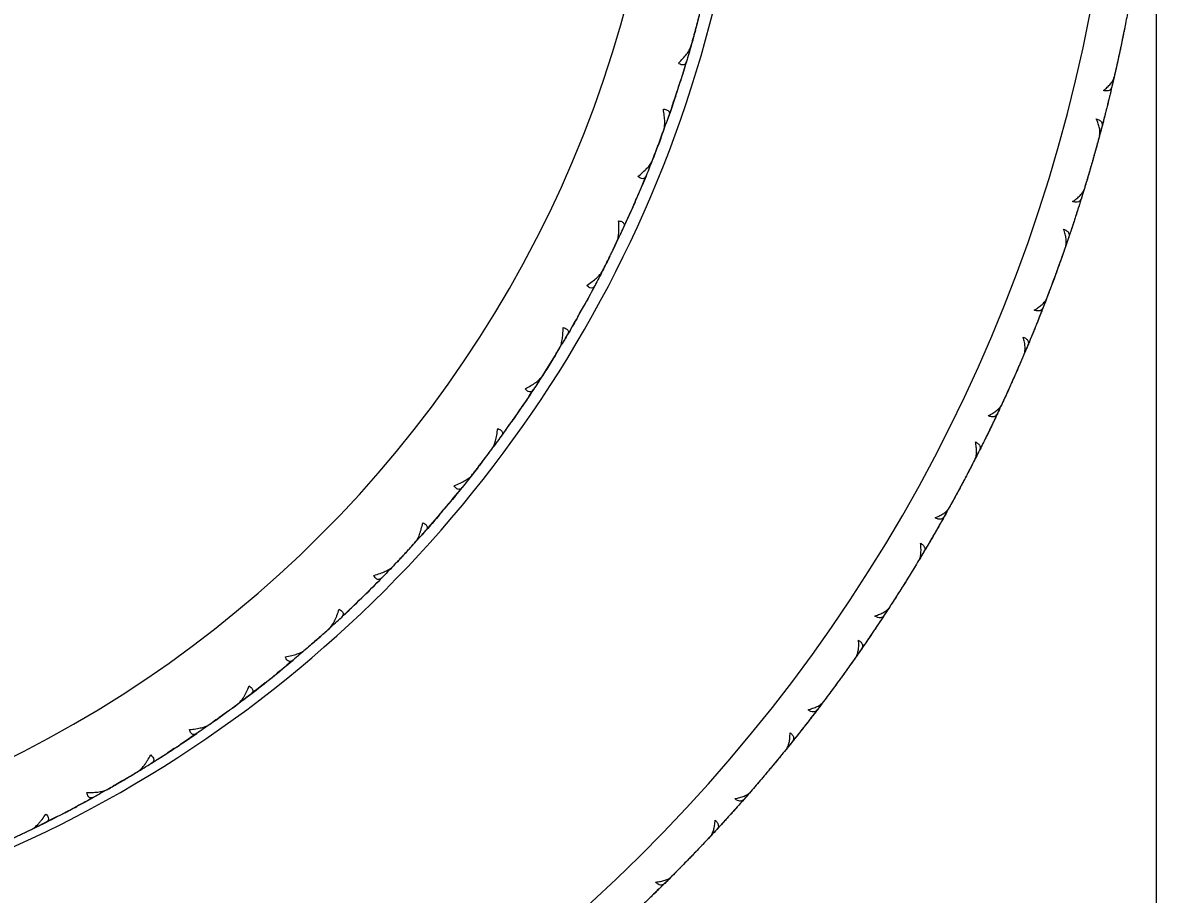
# Model space of a CAD drawing. Extents: x 1661 to 2451, y 0 to 579.
# Drawn here: x 2174.26 to 2189.65, y 508.53 to 520.37 of the extents above; entities that cross this region are included whole.
import ezdxf

# ---------------------------------------------------------------- set-up
doc = ezdxf.new("R2010")
doc.units = 0
doc.header["$LTSCALE"] = 10
doc.header["$MEASUREMENT"] = 0
doc.header["$PDMODE"] = 3
doc.header["$PDSIZE"] = -10
doc.layers.get('0').update_dxf_attribs({"linetype": 'CONTINUOUS'})
doc.layers.get('DEFPOINTS').update_dxf_attribs({"linetype": 'CONTINUOUS'})
doc.layers.add('1', color=7, linetype='CONTINUOUS')
doc.layers.add('2', color=7, linetype='CONTINUOUS', true_color=0xffffff)
doc.styles.add('Daelim Dimension', font='NanumGothic.ttf')
doc.dimstyles.new('DEFAULT', dxfattribs={"dimscale": 2, "dimtxt": 2, "dimasz": 2, "dimexe": 0, "dimexo": 2, "dimgap": 1, "dimtad": 1, "dimdec": 0, "dimzin": 9, "dimdsep": 46, "dimtxsty": 'Daelim Dimension', "dimcen": 0.5, "dimclrd": 5, "dimclre": 5, "dimclrt": 256, "dimadec": 1, "dimazin": 0, "dimtfac": 1, "dimtdec": 0, "dimtix": 1, "dimtmove": 0, "dimatfit": 3, "dimfxl": 1, "dimtolj": 1, "dimtzin": 1, "dimlwd": 9, "dimlwe": 9, "dimarcsym": 0})

# ---------------------------------------------------------------- blocks, each defined once
blk = doc.blocks.new('*D4')
at = {"color": 5, "lineweight": 9, "ltscale": 0.5, "transparency": 16777216}
for p, q in [((2017.276, 520.671), (2017.276, 490.276)), ((2189.649, 520.674), (2189.649, 490.276)), ((2021.276, 492.276), (2185.649, 492.276))]:
    blk.add_line(p, q, dxfattribs=at)
at = {"color": 5, "ltscale": 0.5, "transparency": 16777216}
for points in [[(2021.276, 492.943), (2021.276, 491.609), (2017.276, 492.276)], [(2185.649, 492.943), (2185.649, 491.609), (2189.649, 492.276)]]:
    blk.add_solid(points, dxfattribs=at)
at = {"layer": 'DEFPOINTS', "color": 0, "ltscale": 0.5, "transparency": 16777216}
for p in [(2017.276, 524.671), (2189.649, 524.674), (2189.649, 492.276)]:
    blk.add_point(p, dxfattribs=at)
at = {"color": 7, "ltscale": 0.5, "transparency": 16777216, "insert": (2103.463, 499.67), "char_height": 10, "attachment_point": 5, "style": 'Daelim Dimension'}
blk.add_mtext('\\A1;172', dxfattribs=at)

msp = doc.modelspace()

# ---------------------------------------------------------------- linework, layer by layer
at = {"layer": '1', "color": 7, "linetype": 'Continuous', "lineweight": 13}
msp.add_arc((2167.149, 524.674), 22, 207.2194, 0, dxfattribs=at)
at = {"layer": '1', "color": 7, "linetype": 'Continuous', "lineweight": 18}
msp.add_arc((2167.149, 524.674), 17, 252.7341, 349.8834, dxfattribs=at)
for points in [[(2189.258, 520.495), (2189.244, 520.422), (2189.216, 520.276), (2189.186, 520.131), (2189.171, 520.058)], [(2189.204, 520.22), (2189.203, 520.213), (2189.201, 520.206), (2189.2, 520.199)], [(2189.144, 519.933), (2189.129, 519.861), (2189.097, 519.716), (2189.063, 519.571), (2189.046, 519.499)], [(2189.158, 519.996), (2189.153, 519.975), (2189.149, 519.954), (2189.145, 519.933)], [(2189.171, 520.058), (2189.167, 520.037), (2189.162, 520.016), (2189.158, 519.996)], [(2189.114, 519.793), (2189.111, 519.779), (2189.108, 519.766), (2189.105, 519.752)], [(2189.063, 519.57), (2189.042, 519.478), (2189.019, 519.385), (2188.996, 519.292)], [(2188.966, 519.169), (2188.938, 519.059), (2188.91, 518.95), (2188.88, 518.841)], [(2188.981, 519.23), (2188.976, 519.21), (2188.971, 519.189), (2188.966, 519.169)], [(2188.996, 519.292), (2188.991, 519.271), (2188.986, 519.251), (2188.981, 519.23)], [(2188.913, 518.962), (2188.894, 518.891), (2188.855, 518.747), (2188.816, 518.604), (2188.795, 518.533)], [(2188.84, 518.692), (2188.838, 518.685), (2188.836, 518.678), (2188.834, 518.671)], [(2188.795, 518.533), (2188.79, 518.512), (2188.784, 518.492), (2188.778, 518.472)], [(2188.76, 518.41), (2188.74, 518.339), (2188.698, 518.197), (2188.654, 518.055), (2188.632, 517.984)], [(2188.778, 518.472), (2188.772, 518.451), (2188.766, 518.431), (2188.76, 518.411)], [(2188.72, 518.273), (2188.716, 518.259), (2188.712, 518.246), (2188.708, 518.232)], [(2188.654, 518.054), (2188.626, 517.963), (2188.597, 517.872), (2188.568, 517.781)], [(2188.568, 517.781), (2188.561, 517.761), (2188.555, 517.741), (2188.548, 517.721)], [(2188.528, 517.66), (2188.493, 517.553), (2188.457, 517.446), (2188.421, 517.339)], [(2188.548, 517.721), (2188.542, 517.701), (2188.535, 517.68), (2188.529, 517.66)], [(2188.461, 517.458), (2188.437, 517.388), (2188.389, 517.248), (2188.339, 517.108), (2188.314, 517.038)], [(2188.37, 517.194), (2188.367, 517.187), (2188.365, 517.18), (2188.363, 517.173)], [(2188.314, 517.038), (2188.307, 517.018), (2188.3, 516.998), (2188.293, 516.978)], [(2188.271, 516.918), (2188.245, 516.849), (2188.193, 516.71), (2188.14, 516.571), (2188.113, 516.502)], [(2188.293, 516.978), (2188.285, 516.958), (2188.278, 516.938), (2188.271, 516.918)], [(2188.221, 516.783), (2188.216, 516.77), (2188.211, 516.757), (2188.206, 516.744)], [(2188.14, 516.57), (2188.105, 516.481), (2188.07, 516.393), (2188.035, 516.304)], [(2188.011, 516.245), (2188.003, 516.225), (2187.995, 516.206), (2187.987, 516.186)], [(2188.035, 516.304), (2188.027, 516.284), (2188.019, 516.265), (2188.011, 516.245)], [(2187.987, 516.186), (2187.945, 516.081), (2187.901, 515.977), (2187.857, 515.873)], [(2187.906, 515.989), (2187.877, 515.921), (2187.819, 515.784), (2187.76, 515.648), (2187.73, 515.58)], [(2187.796, 515.732), (2187.794, 515.725), (2187.791, 515.719), (2187.788, 515.712)], [(2187.678, 515.464), (2187.648, 515.396), (2187.586, 515.261), (2187.524, 515.126), (2187.492, 515.059)], [(2187.704, 515.522), (2187.696, 515.503), (2187.687, 515.483), (2187.678, 515.464)], [(2187.73, 515.58), (2187.721, 515.561), (2187.713, 515.541), (2187.704, 515.522)], [(2187.619, 515.333), (2187.613, 515.32), (2187.607, 515.307), (2187.602, 515.295)], [(2187.523, 515.126), (2187.483, 515.039), (2187.442, 514.953), (2187.4, 514.867)], [(2187.4, 514.867), (2187.391, 514.848), (2187.382, 514.829), (2187.372, 514.81)], [(2187.344, 514.753), (2187.295, 514.652), (2187.244, 514.551), (2187.193, 514.45)], [(2187.372, 514.81), (2187.363, 514.791), (2187.354, 514.772), (2187.344, 514.753)], [(2187.25, 514.562), (2187.216, 514.496), (2187.149, 514.364), (2187.08, 514.232), (2187.046, 514.167)], [(2187.122, 514.313), (2187.119, 514.307), (2187.116, 514.3), (2187.112, 514.294)], [(2187.016, 514.11), (2187.006, 514.092), (2186.996, 514.073), (2186.986, 514.054)], [(2187.046, 514.167), (2187.036, 514.148), (2187.026, 514.129), (2187.016, 514.11)], [(2186.986, 514.054), (2186.951, 513.989), (2186.88, 513.858), (2186.808, 513.729), (2186.772, 513.664)], [(2186.918, 513.928), (2186.911, 513.915), (2186.904, 513.903), (2186.898, 513.891)], [(2186.808, 513.728), (2186.761, 513.645), (2186.714, 513.562), (2186.667, 513.479)], [(2186.667, 513.479), (2186.656, 513.46), (2186.646, 513.442), (2186.635, 513.424)], [(2186.603, 513.368), (2186.546, 513.271), (2186.489, 513.174), (2186.431, 513.077)], [(2186.635, 513.424), (2186.624, 513.405), (2186.614, 513.387), (2186.603, 513.369)], [(2186.495, 513.185), (2186.457, 513.121), (2186.381, 512.994), (2186.303, 512.867), (2186.264, 512.804)], [(2186.351, 512.945), (2186.347, 512.939), (2186.343, 512.933), (2186.34, 512.927)], [(2186.197, 512.696), (2186.157, 512.634), (2186.078, 512.508), (2185.997, 512.384), (2185.956, 512.322)], [(2186.231, 512.75), (2186.219, 512.732), (2186.208, 512.714), (2186.197, 512.697)], [(2186.264, 512.804), (2186.253, 512.786), (2186.242, 512.768), (2186.231, 512.75)], [(2186.12, 512.575), (2186.112, 512.563), (2186.105, 512.551), (2186.097, 512.54)], [(2185.996, 512.383), (2185.944, 512.303), (2185.892, 512.224), (2185.838, 512.145)], [(2185.803, 512.092), (2185.791, 512.074), (2185.779, 512.057), (2185.767, 512.039)], [(2185.838, 512.144), (2185.826, 512.127), (2185.815, 512.109), (2185.803, 512.092)], [(2185.767, 512.039), (2185.704, 511.946), (2185.64, 511.853), (2185.575, 511.76)], [(2185.647, 511.863), (2185.605, 511.802), (2185.52, 511.681), (2185.433, 511.56), (2185.39, 511.5)], [(2185.486, 511.634), (2185.482, 511.629), (2185.478, 511.623), (2185.474, 511.617)], [(2185.39, 511.5), (2185.377, 511.483), (2185.365, 511.466), (2185.352, 511.448)], [(2185.315, 511.397), (2185.271, 511.337), (2185.183, 511.218), (2185.094, 511.099), (2185.049, 511.04)], [(2185.352, 511.448), (2185.34, 511.431), (2185.327, 511.414), (2185.315, 511.397)], [(2185.23, 511.281), (2185.221, 511.27), (2185.213, 511.259), (2185.205, 511.247)], [(2185.093, 511.099), (2185.035, 511.022), (2184.977, 510.947), (2184.919, 510.871)], [(2184.919, 510.871), (2184.906, 510.855), (2184.893, 510.838), (2184.88, 510.821)], [(2184.84, 510.771), (2184.771, 510.682), (2184.7, 510.594), (2184.629, 510.506)], [(2184.88, 510.821), (2184.867, 510.804), (2184.854, 510.788), (2184.841, 510.771)], [(2184.708, 510.604), (2184.662, 510.546), (2184.568, 510.431), (2184.474, 510.317), (2184.426, 510.26)], [(2184.532, 510.387), (2184.527, 510.382), (2184.523, 510.376), (2184.518, 510.37)], [(2184.426, 510.26), (2184.413, 510.243), (2184.399, 510.227), (2184.385, 510.211)], [(2184.344, 510.162), (2184.297, 510.105), (2184.2, 509.992), (2184.103, 509.88), (2184.054, 509.825)], [(2184.385, 510.211), (2184.372, 510.195), (2184.358, 510.178), (2184.345, 510.162)], [(2184.251, 510.053), (2184.242, 510.042), (2184.233, 510.031), (2184.224, 510.021)], [(2184.102, 509.88), (2184.04, 509.808), (2183.976, 509.737), (2183.913, 509.665)], [(2183.87, 509.618), (2183.856, 509.602), (2183.842, 509.587), (2183.828, 509.571)], [(2183.913, 509.665), (2183.899, 509.65), (2183.884, 509.634), (2183.87, 509.618)], [(2183.828, 509.571), (2183.752, 509.487), (2183.675, 509.404), (2183.598, 509.322)], [(2183.684, 509.414), (2183.634, 509.359), (2183.533, 509.251), (2183.43, 509.143), (2183.379, 509.09)], [(2183.493, 509.209), (2183.488, 509.204), (2183.483, 509.199), (2183.478, 509.194)], [(2183.29, 508.998), (2183.239, 508.945), (2183.135, 508.839), (2183.03, 508.734), (2182.977, 508.682)], [(2183.335, 509.044), (2183.32, 509.029), (2183.305, 509.013), (2183.29, 508.998)], [(2183.379, 509.089), (2183.364, 509.074), (2183.349, 509.059), (2183.335, 509.044)], [(2183.19, 508.895), (2183.18, 508.885), (2183.17, 508.875), (2183.16, 508.865)], [(2183.029, 508.733), (2182.962, 508.666), (2182.894, 508.599), (2182.825, 508.533)]]:
    msp.add_open_spline(points, degree=3, dxfattribs=at)
for points, weights in [([(2189.234, 520.369), (2189.161, 519.995), (2189.075, 519.623)], [1, 0.999856305361, 1]), ([(2189.046, 519.499), (2188.983, 519.23), (2188.913, 518.962)], [1, 0.9999245188, 1]), ([(2188.88, 518.839), (2188.781, 518.471), (2188.67, 518.106)], [1, 0.999856305361, 1]), ([(2188.632, 517.984), (2188.55, 517.72), (2188.461, 517.458)], [1, 0.9999245188, 1]), ([(2188.42, 517.338), (2188.296, 516.977), (2188.159, 516.621)], [1, 0.999856305361, 1]), ([(2188.113, 516.502), (2188.013, 516.244), (2187.906, 515.989)], [1, 0.9999245188, 1]), ([(2187.856, 515.872), (2187.707, 515.521), (2187.546, 515.175)], [1, 0.999856305361, 1]), ([(2187.492, 515.059), (2187.374, 514.809), (2187.25, 514.562)], [1, 0.999924518799, 1]), ([(2187.192, 514.449), (2187.019, 514.109), (2186.834, 513.775)], [1, 0.999856305361, 1]), ([(2186.772, 513.664), (2186.637, 513.423), (2186.495, 513.185)], [1, 0.9999245188, 1]), ([(2186.43, 513.076), (2186.233, 512.749), (2186.026, 512.429)], [1, 0.999856305361, 1]), ([(2185.956, 512.322), (2185.804, 512.091), (2185.647, 511.863)], [1, 0.9999245188, 1]), ([(2185.574, 511.759), (2185.355, 511.446), (2185.126, 511.142)], [1, 0.999856305361, 1]), ([(2185.049, 511.04), (2184.881, 510.82), (2184.708, 510.604)], [1, 0.9999245188, 1]), ([(2184.628, 510.505), (2184.388, 510.209), (2184.138, 509.921)], [1, 0.999856305361, 1]), ([(2184.054, 509.825), (2183.872, 509.617), (2183.684, 509.414)], [1, 0.999924518799, 1]), ([(2183.597, 509.32), (2183.337, 509.041), (2183.067, 508.772)], [1, 0.999856305361, 1]), ([(2182.977, 508.682), (2182.78, 508.487), (2182.579, 508.298)], [1, 0.9999245188, 1])]:
    msp.add_rational_spline(points, weights, degree=2, dxfattribs=at)
for points, knots in [([(2188.931, 519.447), (2188.951, 519.462), (2188.968, 519.477), (2189, 519.508), (2189.015, 519.523), (2189.033, 519.545), (2189.039, 519.552), (2189.05, 519.567), (2189.054, 519.574), (2189.066, 519.596), (2189.072, 519.61), (2189.075, 519.623)], [0, 0, 0, 0, 0.25, 0.25, 0.5, 0.5, 0.625, 0.625, 0.75, 0.75, 1, 1, 1, 1]), ([(2189.046, 519.499), (2189.044, 519.487), (2189.039, 519.477), (2189.03, 519.465), (2189.027, 519.461), (2189.019, 519.454), (2189.014, 519.451), (2189, 519.445), (2188.989, 519.442), (2188.969, 519.441), (2188.962, 519.442), (2188.947, 519.444), (2188.939, 519.445), (2188.931, 519.447)], [0, 0, 0, 0, 0.25, 0.25, 0.375, 0.375, 0.5, 0.5, 0.75, 0.75, 0.875, 0.875, 1, 1, 1, 1]), ([(2188.88, 518.839), (2188.883, 518.852), (2188.885, 518.867), (2188.884, 518.9), (2188.882, 518.918), (2188.874, 518.956), (2188.868, 518.976), (2188.854, 519.018), (2188.845, 519.04), (2188.835, 519.062)], [0, 0, 0, 0, 0.25, 0.25, 0.5, 0.5, 0.75, 0.75, 1, 1, 1, 1]), ([(2188.835, 519.062), (2188.852, 519.058), (2188.865, 519.053), (2188.882, 519.043), (2188.887, 519.04), (2188.896, 519.032), (2188.9, 519.028), (2188.91, 519.015), (2188.914, 519.006), (2188.916, 518.99), (2188.916, 518.985), (2188.915, 518.974), (2188.914, 518.968), (2188.913, 518.962)], [0, 0, 0, 0, 0.25, 0.25, 0.375, 0.375, 0.5, 0.5, 0.75, 0.75, 0.875, 0.875, 1, 1, 1, 1]), ([(2188.514, 517.94), (2188.534, 517.954), (2188.553, 517.968), (2188.587, 517.996), (2188.602, 518.01), (2188.622, 518.031), (2188.629, 518.038), (2188.64, 518.052), (2188.645, 518.059), (2188.659, 518.079), (2188.666, 518.093), (2188.67, 518.106)], [0, 0, 0, 0, 0.25, 0.25, 0.5, 0.5, 0.625, 0.625, 0.75, 0.75, 1, 1, 1, 1]), ([(2188.632, 517.984), (2188.629, 517.973), (2188.623, 517.963), (2188.613, 517.951), (2188.61, 517.948), (2188.601, 517.941), (2188.597, 517.939), (2188.582, 517.933), (2188.57, 517.931), (2188.551, 517.932), (2188.544, 517.933), (2188.529, 517.936), (2188.522, 517.938), (2188.514, 517.94)], [0, 0, 0, 0, 0.25, 0.25, 0.375, 0.375, 0.5, 0.5, 0.75, 0.75, 0.875, 0.875, 1, 1, 1, 1]), ([(2188.42, 517.338), (2188.424, 517.351), (2188.427, 517.365), (2188.428, 517.398), (2188.427, 517.416), (2188.422, 517.455), (2188.418, 517.475), (2188.406, 517.518), (2188.399, 517.54), (2188.391, 517.563)], [0, 0, 0, 0, 0.25, 0.25, 0.5, 0.5, 0.75, 0.75, 1, 1, 1, 1]), ([(2188.391, 517.563), (2188.407, 517.558), (2188.42, 517.552), (2188.437, 517.541), (2188.442, 517.537), (2188.45, 517.529), (2188.453, 517.525), (2188.462, 517.511), (2188.465, 517.501), (2188.466, 517.486), (2188.466, 517.48), (2188.464, 517.469), (2188.463, 517.464), (2188.461, 517.458)], [0, 0, 0, 0, 0.25, 0.25, 0.375, 0.375, 0.5, 0.5, 0.75, 0.75, 0.875, 0.875, 1, 1, 1, 1]), ([(2187.992, 516.467), (2188.013, 516.479), (2188.033, 516.491), (2188.069, 516.517), (2188.085, 516.53), (2188.107, 516.549), (2188.113, 516.556), (2188.126, 516.569), (2188.131, 516.575), (2188.147, 516.595), (2188.154, 516.608), (2188.159, 516.621)], [0, 0, 0, 0, 0.25, 0.25, 0.5, 0.5, 0.625, 0.625, 0.75, 0.75, 1, 1, 1, 1]), ([(2188.113, 516.502), (2188.109, 516.491), (2188.103, 516.481), (2188.092, 516.47), (2188.088, 516.467), (2188.079, 516.461), (2188.075, 516.459), (2188.059, 516.454), (2188.048, 516.453), (2188.028, 516.456), (2188.022, 516.457), (2188.007, 516.461), (2188, 516.463), (2187.992, 516.467)], [0, 0, 0, 0, 0.25, 0.25, 0.375, 0.375, 0.5, 0.5, 0.75, 0.75, 0.875, 0.875, 1, 1, 1, 1]), ([(2187.856, 515.872), (2187.862, 515.884), (2187.865, 515.899), (2187.869, 515.931), (2187.869, 515.949), (2187.867, 515.988), (2187.864, 516.009), (2187.856, 516.052), (2187.85, 516.075), (2187.843, 516.099)], [0, 0, 0, 0, 0.25, 0.25, 0.5, 0.5, 0.75, 0.75, 1, 1, 1, 1]), ([(2187.843, 516.099), (2187.859, 516.093), (2187.872, 516.085), (2187.887, 516.074), (2187.892, 516.069), (2187.9, 516.061), (2187.903, 516.056), (2187.911, 516.042), (2187.913, 516.032), (2187.913, 516.016), (2187.912, 516.011), (2187.91, 516), (2187.908, 515.995), (2187.906, 515.989)], [0, 0, 0, 0, 0.25, 0.25, 0.375, 0.375, 0.5, 0.5, 0.75, 0.75, 0.875, 0.875, 1, 1, 1, 1]), ([(2187.369, 515.033), (2187.391, 515.043), (2187.411, 515.055), (2187.449, 515.077), (2187.466, 515.089), (2187.489, 515.107), (2187.496, 515.113), (2187.509, 515.125), (2187.515, 515.132), (2187.532, 515.15), (2187.54, 515.162), (2187.546, 515.175)], [0, 0, 0, 0, 0.25, 0.25, 0.5, 0.5, 0.625, 0.625, 0.75, 0.75, 1, 1, 1, 1]), ([(2187.492, 515.059), (2187.487, 515.049), (2187.481, 515.04), (2187.469, 515.029), (2187.465, 515.026), (2187.456, 515.021), (2187.451, 515.02), (2187.435, 515.016), (2187.424, 515.016), (2187.404, 515.019), (2187.398, 515.021), (2187.384, 515.026), (2187.376, 515.029), (2187.369, 515.033)], [0, 0, 0, 0, 0.25, 0.25, 0.375, 0.375, 0.5, 0.5, 0.75, 0.75, 0.875, 0.875, 1, 1, 1, 1]), ([(2187.192, 514.449), (2187.198, 514.461), (2187.203, 514.475), (2187.209, 514.507), (2187.21, 514.525), (2187.21, 514.564), (2187.209, 514.585), (2187.204, 514.629), (2187.2, 514.652), (2187.195, 514.676)], [0, 0, 0, 0, 0.25, 0.25, 0.5, 0.5, 0.75, 0.75, 1, 1, 1, 1]), ([(2187.195, 514.676), (2187.21, 514.669), (2187.222, 514.661), (2187.237, 514.648), (2187.241, 514.643), (2187.248, 514.634), (2187.251, 514.629), (2187.258, 514.615), (2187.26, 514.604), (2187.259, 514.589), (2187.258, 514.584), (2187.254, 514.573), (2187.252, 514.568), (2187.25, 514.562)], [0, 0, 0, 0, 0.25, 0.25, 0.375, 0.375, 0.5, 0.5, 0.75, 0.75, 0.875, 0.875, 1, 1, 1, 1]), ([(2186.647, 513.646), (2186.67, 513.655), (2186.691, 513.665), (2186.73, 513.685), (2186.748, 513.695), (2186.772, 513.712), (2186.78, 513.717), (2186.794, 513.728), (2186.8, 513.734), (2186.818, 513.751), (2186.827, 513.763), (2186.834, 513.775)], [0, 0, 0, 0, 0.25, 0.25, 0.5, 0.5, 0.625, 0.625, 0.75, 0.75, 1, 1, 1, 1]), ([(2186.772, 513.664), (2186.766, 513.653), (2186.759, 513.645), (2186.747, 513.635), (2186.742, 513.633), (2186.733, 513.629), (2186.728, 513.627), (2186.712, 513.624), (2186.7, 513.625), (2186.682, 513.63), (2186.675, 513.632), (2186.661, 513.638), (2186.654, 513.641), (2186.647, 513.646)], [0, 0, 0, 0, 0.25, 0.25, 0.375, 0.375, 0.5, 0.5, 0.75, 0.75, 0.875, 0.875, 1, 1, 1, 1]), ([(2186.43, 513.076), (2186.437, 513.087), (2186.442, 513.101), (2186.451, 513.133), (2186.453, 513.151), (2186.456, 513.19), (2186.456, 513.21), (2186.454, 513.255), (2186.452, 513.278), (2186.449, 513.302)], [0, 0, 0, 0, 0.25, 0.25, 0.5, 0.5, 0.75, 0.75, 1, 1, 1, 1]), ([(2186.449, 513.302), (2186.463, 513.294), (2186.475, 513.285), (2186.489, 513.271), (2186.493, 513.266), (2186.499, 513.256), (2186.502, 513.251), (2186.507, 513.236), (2186.508, 513.226), (2186.506, 513.211), (2186.505, 513.206), (2186.501, 513.195), (2186.498, 513.19), (2186.495, 513.185)], [0, 0, 0, 0, 0.25, 0.25, 0.375, 0.375, 0.5, 0.5, 0.75, 0.75, 0.875, 0.875, 1, 1, 1, 1]), ([(2185.83, 512.312), (2185.854, 512.32), (2185.875, 512.328), (2185.916, 512.346), (2185.934, 512.355), (2185.959, 512.369), (2185.967, 512.374), (2185.982, 512.385), (2185.989, 512.39), (2186.008, 512.406), (2186.018, 512.417), (2186.026, 512.429)], [0, 0, 0, 0, 0.25, 0.25, 0.5, 0.5, 0.625, 0.625, 0.75, 0.75, 1, 1, 1, 1]), ([(2185.956, 512.322), (2185.949, 512.312), (2185.942, 512.304), (2185.929, 512.295), (2185.924, 512.293), (2185.915, 512.289), (2185.91, 512.288), (2185.894, 512.287), (2185.882, 512.288), (2185.864, 512.294), (2185.857, 512.297), (2185.844, 512.304), (2185.837, 512.308), (2185.83, 512.312)], [0, 0, 0, 0, 0.25, 0.25, 0.375, 0.375, 0.5, 0.5, 0.75, 0.75, 0.875, 0.875, 1, 1, 1, 1]), ([(2185.574, 511.759), (2185.582, 511.77), (2185.588, 511.784), (2185.599, 511.815), (2185.602, 511.832), (2185.608, 511.871), (2185.61, 511.892), (2185.611, 511.936), (2185.61, 511.959), (2185.608, 511.984)], [0, 0, 0, 0, 0.25, 0.25, 0.5, 0.5, 0.75, 0.75, 1, 1, 1, 1]), ([(2185.608, 511.984), (2185.622, 511.974), (2185.633, 511.965), (2185.646, 511.95), (2185.65, 511.945), (2185.655, 511.935), (2185.658, 511.929), (2185.662, 511.914), (2185.662, 511.904), (2185.659, 511.888), (2185.658, 511.883), (2185.653, 511.873), (2185.65, 511.868), (2185.647, 511.863)], [0, 0, 0, 0, 0.25, 0.25, 0.375, 0.375, 0.5, 0.5, 0.75, 0.75, 0.875, 0.875, 1, 1, 1, 1]), ([(2184.922, 511.04), (2184.946, 511.046), (2184.969, 511.052), (2185.01, 511.067), (2185.029, 511.075), (2185.055, 511.087), (2185.064, 511.092), (2185.079, 511.101), (2185.086, 511.106), (2185.106, 511.12), (2185.117, 511.131), (2185.126, 511.142)], [0, 0, 0, 0, 0.25, 0.25, 0.5, 0.5, 0.625, 0.625, 0.75, 0.75, 1, 1, 1, 1]), ([(2185.049, 511.04), (2185.041, 511.031), (2185.033, 511.023), (2185.02, 511.015), (2185.015, 511.013), (2185.005, 511.011), (2185, 511.01), (2184.984, 511.009), (2184.973, 511.011), (2184.954, 511.019), (2184.948, 511.022), (2184.935, 511.03), (2184.929, 511.034), (2184.922, 511.04)], [0, 0, 0, 0, 0.25, 0.25, 0.375, 0.375, 0.5, 0.5, 0.75, 0.75, 0.875, 0.875, 1, 1, 1, 1]), ([(2184.628, 510.505), (2184.637, 510.516), (2184.644, 510.529), (2184.657, 510.559), (2184.662, 510.576), (2184.67, 510.614), (2184.673, 510.635), (2184.677, 510.679), (2184.678, 510.702), (2184.678, 510.727)], [0, 0, 0, 0, 0.25, 0.25, 0.5, 0.5, 0.75, 0.75, 1, 1, 1, 1]), ([(2184.678, 510.727), (2184.691, 510.717), (2184.702, 510.706), (2184.714, 510.691), (2184.717, 510.685), (2184.722, 510.675), (2184.724, 510.669), (2184.727, 510.654), (2184.727, 510.643), (2184.722, 510.628), (2184.72, 510.623), (2184.715, 510.614), (2184.712, 510.609), (2184.708, 510.604)], [0, 0, 0, 0, 0.25, 0.25, 0.375, 0.375, 0.5, 0.5, 0.75, 0.75, 0.875, 0.875, 1, 1, 1, 1]), ([(2183.928, 509.833), (2183.952, 509.837), (2183.975, 509.842), (2184.017, 509.854), (2184.037, 509.86), (2184.064, 509.871), (2184.073, 509.875), (2184.089, 509.883), (2184.096, 509.888), (2184.117, 509.901), (2184.129, 509.91), (2184.138, 509.921)], [0, 0, 0, 0, 0.25, 0.25, 0.5, 0.5, 0.625, 0.625, 0.75, 0.75, 1, 1, 1, 1]), ([(2184.054, 509.825), (2184.046, 509.816), (2184.038, 509.809), (2184.024, 509.802), (2184.019, 509.8), (2184.009, 509.798), (2184.003, 509.798), (2183.987, 509.798), (2183.976, 509.802), (2183.959, 509.81), (2183.953, 509.814), (2183.94, 509.822), (2183.934, 509.827), (2183.928, 509.833)], [0, 0, 0, 0, 0.25, 0.25, 0.375, 0.375, 0.5, 0.5, 0.75, 0.75, 0.875, 0.875, 1, 1, 1, 1]), ([(2183.597, 509.32), (2183.607, 509.33), (2183.615, 509.343), (2183.629, 509.372), (2183.636, 509.389), (2183.647, 509.426), (2183.651, 509.447), (2183.658, 509.49), (2183.661, 509.514), (2183.663, 509.538)], [0, 0, 0, 0, 0.25, 0.25, 0.5, 0.5, 0.75, 0.75, 1, 1, 1, 1]), ([(2183.663, 509.538), (2183.675, 509.527), (2183.685, 509.516), (2183.695, 509.499), (2183.698, 509.494), (2183.702, 509.483), (2183.704, 509.478), (2183.706, 509.462), (2183.705, 509.451), (2183.7, 509.437), (2183.697, 509.432), (2183.692, 509.423), (2183.688, 509.418), (2183.684, 509.414)], [0, 0, 0, 0, 0.25, 0.25, 0.375, 0.375, 0.5, 0.5, 0.75, 0.75, 0.875, 0.875, 1, 1, 1, 1]), ([(2182.852, 508.699), (2182.876, 508.701), (2182.899, 508.705), (2182.943, 508.713), (2182.963, 508.718), (2182.99, 508.728), (2182.999, 508.731), (2183.016, 508.738), (2183.024, 508.741), (2183.045, 508.753), (2183.058, 508.762), (2183.067, 508.772)], [0, 0, 0, 0, 0.25, 0.25, 0.5, 0.5, 0.625, 0.625, 0.75, 0.75, 1, 1, 1, 1]), ([(2182.977, 508.682), (2182.969, 508.673), (2182.959, 508.667), (2182.945, 508.661), (2182.94, 508.66), (2182.93, 508.658), (2182.925, 508.658), (2182.909, 508.66), (2182.898, 508.664), (2182.881, 508.674), (2182.875, 508.678), (2182.864, 508.687), (2182.858, 508.693), (2182.852, 508.699)], [0, 0, 0, 0, 0.25, 0.25, 0.375, 0.375, 0.5, 0.5, 0.75, 0.75, 0.875, 0.875, 1, 1, 1, 1])]:
    msp.add_open_spline(points, degree=3, knots=knots, dxfattribs=at)
at = {"layer": '2', "color": 7, "linetype": 'Continuous', "lineweight": 18}
msp.add_line((2177.55, 511.401), (2177.554, 511.404), dxfattribs=at)
at = {"layer": '2', "color": 7, "linetype": 'Continuous', "lineweight": 13}
msp.add_arc((2166.989, 524.722), 16, 270, 90, dxfattribs=at)
at = {"layer": '2', "color": 7, "linetype": 'Continuous', "lineweight": 18}
for start, end in [(340.7264, 343.3136), (335.1864, 337.7736), (329.6464, 332.2336), (324.1064, 326.6936), (318.5664, 321.1536), (313.0264, 315.6136), (307.5864, 310.0736), (302.0464, 304.5336), (296.5064, 298.9936)]:
    msp.add_arc((2166.989, 524.722), 17, start, end, dxfattribs=at)
for points in [[(2183.421, 520.364), (2183.43, 520.4), (2183.449, 520.471), (2183.476, 520.578), (2183.494, 520.65), (2183.503, 520.686)], [(2183.393, 520.262), (2183.384, 520.228), (2183.374, 520.194), (2183.365, 520.16)], [(2183.393, 520.262), (2183.402, 520.296), (2183.412, 520.33), (2183.421, 520.364)], [(2183.365, 520.16), (2183.355, 520.124), (2183.335, 520.053), (2183.304, 519.947), (2183.283, 519.876), (2183.273, 519.841)], [(2183.273, 519.841), (2183.267, 519.823), (2183.251, 519.797), (2183.213, 519.791), (2183.18, 519.806), (2183.162, 519.819)], [(2183.271, 519.836), (2183.245, 519.748), (2183.218, 519.661), (2183.191, 519.575)], [(2183.126, 519.374), (2183.137, 519.408), (2183.148, 519.441), (2183.158, 519.474)], [(2183.158, 519.474), (2183.169, 519.508), (2183.18, 519.541), (2183.191, 519.574)], [(2182.959, 519.194), (2182.981, 519.193), (2183.017, 519.186), (2183.044, 519.158), (2183.042, 519.128), (2183.036, 519.111)], [(2182.923, 518.798), (2182.936, 518.833), (2182.961, 518.902), (2182.999, 519.006), (2183.024, 519.076), (2183.036, 519.111)], [(2182.886, 518.699), (2182.873, 518.666), (2182.861, 518.633), (2182.848, 518.6)], [(2182.923, 518.798), (2182.911, 518.765), (2182.898, 518.732), (2182.886, 518.699)], [(2182.848, 518.6), (2182.835, 518.566), (2182.808, 518.497), (2182.767, 518.394), (2182.739, 518.326), (2182.725, 518.291)], [(2182.725, 518.291), (2182.718, 518.274), (2182.7, 518.25), (2182.662, 518.247), (2182.63, 518.266), (2182.613, 518.28)], [(2182.724, 518.287), (2182.689, 518.202), (2182.654, 518.118), (2182.618, 518.035)], [(2182.576, 517.938), (2182.562, 517.906), (2182.548, 517.874), (2182.534, 517.841)], [(2182.576, 517.938), (2182.59, 517.97), (2182.604, 518.002), (2182.618, 518.034)], [(2182.421, 517.592), (2182.46, 517.675), (2182.497, 517.758), (2182.534, 517.841)], [(2182.351, 517.678), (2182.373, 517.675), (2182.408, 517.664), (2182.432, 517.634), (2182.427, 517.605), (2182.419, 517.588)], [(2182.277, 517.288), (2182.293, 517.321), (2182.325, 517.387), (2182.372, 517.487), (2182.404, 517.554), (2182.419, 517.588)], [(2182.23, 517.192), (2182.215, 517.161), (2182.199, 517.129), (2182.183, 517.098)], [(2182.23, 517.192), (2182.232, 517.197), (2182.235, 517.202), (2182.237, 517.206)], [(2182.183, 517.098), (2182.166, 517.065), (2182.133, 516.999), (2182.083, 516.9), (2182.048, 516.835), (2182.031, 516.802)], [(2182.029, 516.798), (2181.986, 516.717), (2181.943, 516.636), (2181.899, 516.557)], [(2182.031, 516.802), (2182.022, 516.786), (2182.002, 516.764), (2181.963, 516.764), (2181.934, 516.786), (2181.918, 516.802)], [(2181.849, 516.465), (2181.866, 516.495), (2181.883, 516.526), (2181.899, 516.557)], [(2181.797, 516.373), (2181.814, 516.403), (2181.831, 516.434), (2181.849, 516.465)], [(2181.599, 516.228), (2181.62, 516.223), (2181.655, 516.209), (2181.676, 516.176), (2181.668, 516.147), (2181.658, 516.131)], [(2181.488, 515.846), (2181.507, 515.878), (2181.545, 515.941), (2181.602, 516.036), (2181.64, 516.099), (2181.658, 516.131)], [(2181.488, 515.846), (2181.469, 515.816), (2181.451, 515.786), (2181.432, 515.756)], [(2181.376, 515.666), (2181.356, 515.635), (2181.317, 515.573), (2181.257, 515.48), (2181.217, 515.418), (2181.196, 515.387)], [(2181.432, 515.756), (2181.413, 515.726), (2181.395, 515.696), (2181.376, 515.666)], [(2181.193, 515.383), (2181.143, 515.306), (2181.093, 515.23), (2181.042, 515.156)], [(2181.196, 515.387), (2181.186, 515.371), (2181.163, 515.352), (2181.125, 515.356), (2181.098, 515.38), (2181.084, 515.398)], [(2180.982, 515.069), (2181.002, 515.097), (2181.022, 515.126), (2181.041, 515.155)], [(2180.982, 515.069), (2180.962, 515.04), (2180.942, 515.011), (2180.922, 514.982)], [(2180.71, 514.857), (2180.732, 514.85), (2180.764, 514.833), (2180.782, 514.798), (2180.771, 514.77), (2180.76, 514.755)], [(2180.563, 514.488), (2180.585, 514.517), (2180.63, 514.576), (2180.695, 514.665), (2180.739, 514.725), (2180.76, 514.755)], [(2180.499, 514.404), (2180.478, 514.375), (2180.456, 514.348), (2180.435, 514.32)], [(2180.499, 514.404), (2180.52, 514.432), (2180.542, 514.46), (2180.563, 514.488)], [(2180.435, 514.32), (2180.412, 514.29), (2180.367, 514.232), (2180.298, 514.145), (2180.252, 514.088), (2180.229, 514.059)], [(2180.229, 514.059), (2180.217, 514.044), (2180.193, 514.027), (2180.155, 514.035), (2180.13, 514.062), (2180.118, 514.08)], [(2180.225, 514.055), (2180.168, 513.984), (2180.11, 513.913), (2180.052, 513.844)], [(2179.917, 513.682), (2179.939, 513.709), (2179.962, 513.736), (2179.985, 513.763)], [(2179.985, 513.763), (2180.007, 513.79), (2180.03, 513.816), (2180.052, 513.843)], [(2179.512, 513.225), (2179.537, 513.252), (2179.586, 513.307), (2179.66, 513.389), (2179.709, 513.444), (2179.734, 513.472)], [(2179.694, 513.578), (2179.714, 513.569), (2179.745, 513.549), (2179.759, 513.513), (2179.746, 513.486), (2179.734, 513.472)], [(2179.44, 513.148), (2179.416, 513.122), (2179.392, 513.096), (2179.368, 513.07)], [(2179.512, 513.225), (2179.488, 513.199), (2179.464, 513.173), (2179.44, 513.148)], [(2179.367, 513.07), (2179.342, 513.043), (2179.292, 512.99), (2179.215, 512.91), (2179.163, 512.857), (2179.138, 512.831)], [(2179.138, 512.831), (2179.124, 512.817), (2179.098, 512.802), (2179.062, 512.814), (2179.039, 512.843), (2179.029, 512.863)], [(2179.134, 512.827), (2179.07, 512.761), (2179.006, 512.697), (2178.941, 512.633)], [(2178.866, 512.559), (2178.841, 512.535), (2178.816, 512.51), (2178.79, 512.486)], [(2178.866, 512.559), (2178.891, 512.584), (2178.916, 512.608), (2178.941, 512.633)], [(2178.559, 512.404), (2178.578, 512.393), (2178.607, 512.37), (2178.618, 512.333), (2178.602, 512.307), (2178.588, 512.294)], [(2178.343, 512.07), (2178.371, 512.095), (2178.426, 512.144), (2178.507, 512.219), (2178.561, 512.269), (2178.588, 512.294)], [(2178.264, 512), (2178.291, 512.023), (2178.317, 512.046), (2178.343, 512.07)], [(2178.185, 511.929), (2178.157, 511.905), (2178.101, 511.857), (2178.017, 511.785), (2177.961, 511.737), (2177.933, 511.713)], [(2178.264, 512), (2178.238, 511.976), (2178.211, 511.953), (2178.185, 511.93)], [(2177.929, 511.71), (2177.859, 511.651), (2177.788, 511.593), (2177.718, 511.536)], [(2177.933, 511.713), (2177.918, 511.701), (2177.891, 511.689), (2177.856, 511.704), (2177.836, 511.735), (2177.828, 511.756)], [(2177.554, 511.404), (2177.581, 511.426), (2177.609, 511.447), (2177.636, 511.469)], [(2177.636, 511.469), (2177.664, 511.491), (2177.691, 511.513), (2177.718, 511.536)], [(2177.339, 511.362), (2177.357, 511.349), (2177.384, 511.324), (2177.391, 511.286), (2177.373, 511.262), (2177.358, 511.251)], [(2177.081, 511.042), (2177.112, 511.065), (2177.174, 511.111), (2177.266, 511.18), (2177.327, 511.227), (2177.358, 511.251)], [(2177.081, 511.042), (2177.052, 511.021), (2177.024, 511), (2176.995, 510.979)], [(2177.068, 511.032), (2177.072, 511.036), (2177.077, 511.039), (2177.081, 511.042)], [(2176.91, 510.917), (2176.878, 510.895), (2176.816, 510.85), (2176.721, 510.783), (2176.658, 510.739), (2176.626, 510.717)], [(2176.884, 510.899), (2176.889, 510.902), (2176.894, 510.906), (2176.898, 510.909)], [(2176.995, 510.979), (2176.967, 510.958), (2176.938, 510.938), (2176.91, 510.917)], [(2176.983, 510.97), (2176.959, 510.953), (2176.934, 510.935), (2176.91, 510.917)], [(2176.624, 510.717), (2176.552, 510.667), (2176.48, 510.618), (2176.408, 510.57)], [(2176.626, 510.717), (2176.61, 510.707), (2176.582, 510.697), (2176.548, 510.716), (2176.532, 510.749), (2176.525, 510.77)], [(2176.32, 510.512), (2176.349, 510.531), (2176.378, 510.55), (2176.407, 510.57)], [(2176.407, 510.57), (2176.403, 510.567), (2176.399, 510.564), (2176.395, 510.561)], [(2176.001, 510.425), (2176.018, 510.411), (2176.042, 510.383), (2176.045, 510.344), (2176.025, 510.322), (2176.009, 510.312)], [(2176.031, 510.326), (2176.098, 510.368), (2176.165, 510.411), (2176.231, 510.454)], [(2176.32, 510.512), (2176.29, 510.492), (2176.261, 510.473), (2176.231, 510.454)], [(2176.231, 510.454), (2176.257, 510.47), (2176.282, 510.487), (2176.307, 510.503)], [(2175.713, 510.131), (2175.746, 510.151), (2175.812, 510.191), (2175.911, 510.251), (2175.976, 510.292), (2176.009, 510.312)], [(2175.622, 510.077), (2175.591, 510.059), (2175.561, 510.041), (2175.531, 510.024)], [(2175.609, 510.07), (2175.606, 510.068), (2175.602, 510.066), (2175.599, 510.064)], [(2175.622, 510.077), (2175.652, 510.095), (2175.682, 510.113), (2175.712, 510.131)], [(2175.699, 510.123), (2175.703, 510.126), (2175.708, 510.128), (2175.712, 510.131)], [(2175.229, 509.852), (2175.212, 509.843), (2175.183, 509.836), (2175.151, 509.858), (2175.138, 509.893), (2175.134, 509.914)], [(2175.53, 510.024), (2175.497, 510.004), (2175.43, 509.966), (2175.33, 509.909), (2175.263, 509.871), (2175.229, 509.852)], [(2175.227, 509.852), (2175.151, 509.809), (2175.074, 509.767), (2174.997, 509.727)], [(2174.578, 509.622), (2174.594, 509.606), (2174.615, 509.576), (2174.615, 509.537), (2174.592, 509.517), (2174.576, 509.509)], [(2174.811, 509.629), (2174.842, 509.645), (2174.873, 509.661), (2174.904, 509.677)], [(2174.812, 509.629), (2174.838, 509.643), (2174.865, 509.656), (2174.891, 509.67)], [(2174.904, 509.677), (2174.935, 509.693), (2174.966, 509.71), (2174.996, 509.726)], [(2174.996, 509.726), (2174.992, 509.724), (2174.988, 509.721), (2174.983, 509.719)], [(2174.264, 509.357), (2174.298, 509.374), (2174.368, 509.407), (2174.472, 509.457), (2174.541, 509.492), (2174.576, 509.509)]]:
    msp.add_open_spline(points, degree=3, dxfattribs=at)
for points, weights in [([(2183.333, 520.044), (2183.395, 520.261), (2183.451, 520.48)], [1, 0.999911891409, 1]), ([(2182.805, 518.488), (2182.887, 518.698), (2182.964, 518.911)], [1, 0.999911891436, 1]), ([(2182.129, 516.991), (2182.232, 517.192), (2182.329, 517.395)], [1, 0.999911891412, 1]), ([(2181.312, 515.565), (2181.433, 515.755), (2181.55, 515.949)], [1, 0.999911891424, 1]), ([(2180.361, 514.225), (2180.5, 514.403), (2180.635, 514.584)], [1, 0.999911891419, 1]), ([(2179.285, 512.983), (2179.441, 513.146), (2179.592, 513.314)], [1, 0.999911891416, 1]), ([(2178.094, 511.851), (2178.265, 511.998), (2178.432, 512.15)], [1, 0.999911891419, 1]), ([(2176.8, 510.839), (2176.996, 510.978), (2177.189, 511.122)], [1, 0.999899926285, 1]), ([(2175.414, 509.957), (2175.623, 510.076), (2175.828, 510.201)], [1, 0.999899926319, 1]), ([(2173.949, 509.212), (2174.168, 509.311), (2174.385, 509.415)], [1, 0.999899926237, 1])]:
    msp.add_rational_spline(points, weights, degree=2, dxfattribs=at)
for points, knots in [([(2183.162, 519.819), (2183.184, 519.84), (2183.205, 519.862), (2183.242, 519.903), (2183.259, 519.923), (2183.288, 519.961), (2183.301, 519.979), (2183.321, 520.014), (2183.328, 520.03), (2183.333, 520.044)], [0, 0, 0, 0, 0.25, 0.25, 0.5, 0.5, 0.75, 0.75, 1, 1, 1, 1]), ([(2183.126, 519.374), (2183.101, 519.299), (2183.059, 519.175), (2183.015, 519.052), (2182.998, 519.004)], [0, 0, 0, 0, 0.610047, 1, 1, 1, 1]), ([(2182.964, 518.911), (2182.97, 518.925), (2182.973, 518.942), (2182.977, 518.981), (2182.978, 519.003), (2182.977, 519.04), (2182.976, 519.052), (2182.974, 519.078), (2182.973, 519.092), (2182.968, 519.134), (2182.964, 519.163), (2182.959, 519.194)], [0, 0, 0, 0, 0.25, 0.25, 0.5, 0.5, 0.625, 0.625, 0.75, 0.75, 1, 1, 1, 1]), ([(2182.613, 518.28), (2182.637, 518.3), (2182.66, 518.319), (2182.701, 518.356), (2182.72, 518.374), (2182.753, 518.409), (2182.767, 518.426), (2182.79, 518.459), (2182.799, 518.474), (2182.805, 518.488)], [0, 0, 0, 0, 0.25, 0.25, 0.5, 0.5, 0.75, 0.75, 1, 1, 1, 1]), ([(2182.329, 517.395), (2182.335, 517.409), (2182.34, 517.426), (2182.348, 517.464), (2182.351, 517.486), (2182.354, 517.523), (2182.354, 517.535), (2182.355, 517.561), (2182.355, 517.575), (2182.354, 517.617), (2182.353, 517.647), (2182.351, 517.678)], [0, 0, 0, 0, 0.25, 0.25, 0.5, 0.5, 0.625, 0.625, 0.75, 0.75, 1, 1, 1, 1]), ([(2181.918, 516.802), (2181.944, 516.819), (2181.968, 516.836), (2182.013, 516.869), (2182.033, 516.885), (2182.07, 516.917), (2182.085, 516.933), (2182.112, 516.963), (2182.122, 516.977), (2182.129, 516.991)], [0, 0, 0, 0, 0.25, 0.25, 0.5, 0.5, 0.75, 0.75, 1, 1, 1, 1]), ([(2181.55, 515.949), (2181.558, 515.962), (2181.564, 515.978), (2181.576, 516.015), (2181.581, 516.037), (2181.587, 516.073), (2181.589, 516.085), (2181.592, 516.111), (2181.593, 516.125), (2181.597, 516.167), (2181.598, 516.196), (2181.599, 516.228)], [0, 0, 0, 0, 0.25, 0.25, 0.5, 0.5, 0.625, 0.625, 0.75, 0.75, 1, 1, 1, 1]), ([(2181.797, 516.373), (2181.758, 516.303), (2181.693, 516.19), (2181.627, 516.078), (2181.601, 516.034)], [0, 0, 0, 0, 0.610047, 1, 1, 1, 1]), ([(2181.084, 515.398), (2181.111, 515.412), (2181.137, 515.427), (2181.185, 515.455), (2181.206, 515.469), (2181.246, 515.498), (2181.263, 515.512), (2181.292, 515.539), (2181.304, 515.552), (2181.312, 515.565)], [0, 0, 0, 0, 0.25, 0.25, 0.5, 0.5, 0.75, 0.75, 1, 1, 1, 1]), ([(2180.635, 514.584), (2180.644, 514.596), (2180.652, 514.611), (2180.667, 514.648), (2180.674, 514.669), (2180.684, 514.704), (2180.687, 514.716), (2180.692, 514.742), (2180.695, 514.755), (2180.702, 514.796), (2180.707, 514.826), (2180.71, 514.857)], [0, 0, 0, 0, 0.25, 0.25, 0.5, 0.5, 0.625, 0.625, 0.75, 0.75, 1, 1, 1, 1]), ([(2180.772, 514.771), (2180.776, 514.776), (2180.826, 514.847), (2180.876, 514.917), (2180.922, 514.982)], [0, 0, 0, 0, 0.078831, 1, 1, 1, 1]), ([(2180.118, 514.08), (2180.146, 514.092), (2180.174, 514.104), (2180.224, 514.128), (2180.247, 514.14), (2180.288, 514.164), (2180.307, 514.177), (2180.339, 514.201), (2180.352, 514.213), (2180.361, 514.225)], [0, 0, 0, 0, 0.25, 0.25, 0.5, 0.5, 0.75, 0.75, 1, 1, 1, 1]), ([(2179.916, 513.682), (2179.865, 513.622), (2179.78, 513.524), (2179.693, 513.426), (2179.659, 513.388)], [0, 0, 0, 0, 0.6101, 1, 1, 1, 1]), ([(2179.592, 513.314), (2179.603, 513.325), (2179.612, 513.34), (2179.631, 513.374), (2179.64, 513.394), (2179.653, 513.429), (2179.657, 513.441), (2179.665, 513.466), (2179.669, 513.479), (2179.68, 513.519), (2179.687, 513.548), (2179.694, 513.578)], [0, 0, 0, 0, 0.25, 0.25, 0.5, 0.5, 0.625, 0.625, 0.75, 0.75, 1, 1, 1, 1]), ([(2179.029, 512.863), (2179.059, 512.872), (2179.087, 512.881), (2179.139, 512.9), (2179.163, 512.91), (2179.207, 512.93), (2179.227, 512.94), (2179.261, 512.961), (2179.275, 512.972), (2179.285, 512.983)], [0, 0, 0, 0, 0.25, 0.25, 0.5, 0.5, 0.75, 0.75, 1, 1, 1, 1]), ([(2178.432, 512.15), (2178.443, 512.16), (2178.454, 512.174), (2178.476, 512.207), (2178.487, 512.226), (2178.503, 512.259), (2178.508, 512.27), (2178.519, 512.294), (2178.524, 512.307), (2178.539, 512.346), (2178.549, 512.374), (2178.559, 512.404)], [0, 0, 0, 0, 0.25, 0.25, 0.5, 0.5, 0.625, 0.625, 0.75, 0.75, 1, 1, 1, 1]), ([(2178.603, 512.308), (2178.608, 512.312), (2178.671, 512.371), (2178.733, 512.431), (2178.79, 512.486)], [0, 0, 0, 0, 0.078831, 1, 1, 1, 1]), ([(2177.828, 511.756), (2177.858, 511.762), (2177.887, 511.768), (2177.941, 511.782), (2177.966, 511.789), (2178.012, 511.805), (2178.032, 511.814), (2178.068, 511.832), (2178.083, 511.841), (2178.094, 511.851)], [0, 0, 0, 0, 0.25, 0.25, 0.5, 0.5, 0.75, 0.75, 1, 1, 1, 1]), ([(2177.189, 511.122), (2177.201, 511.131), (2177.213, 511.144), (2177.238, 511.174), (2177.251, 511.192), (2177.27, 511.223), (2177.276, 511.234), (2177.289, 511.257), (2177.295, 511.269), (2177.314, 511.307), (2177.326, 511.334), (2177.339, 511.362)], [0, 0, 0, 0, 0.25, 0.25, 0.5, 0.5, 0.625, 0.625, 0.75, 0.75, 1, 1, 1, 1]), ([(2177.554, 511.404), (2177.493, 511.355), (2177.391, 511.276), (2177.289, 511.197), (2177.248, 511.166)], [0, 0, 0, 0, 0.603012, 1, 1, 1, 1]), ([(2176.525, 510.77), (2176.556, 510.773), (2176.586, 510.776), (2176.641, 510.785), (2176.666, 510.79), (2176.713, 510.801), (2176.734, 510.808), (2176.772, 510.822), (2176.788, 510.83), (2176.8, 510.839)], [0, 0, 0, 0, 0.25, 0.25, 0.5, 0.5, 0.75, 0.75, 1, 1, 1, 1]), ([(2175.828, 510.201), (2175.841, 510.209), (2175.855, 510.22), (2175.882, 510.248), (2175.897, 510.265), (2175.918, 510.294), (2175.926, 510.304), (2175.941, 510.326), (2175.948, 510.337), (2175.971, 510.373), (2175.986, 510.398), (2176.001, 510.425)], [0, 0, 0, 0, 0.25, 0.25, 0.5, 0.5, 0.625, 0.625, 0.75, 0.75, 1, 1, 1, 1]), ([(2175.134, 509.914), (2175.165, 509.914), (2175.195, 509.915), (2175.25, 509.918), (2175.276, 509.921), (2175.324, 509.928), (2175.346, 509.932), (2175.384, 509.943), (2175.401, 509.949), (2175.414, 509.957)], [0, 0, 0, 0, 0.25, 0.25, 0.5, 0.5, 0.75, 0.75, 1, 1, 1, 1]), ([(2174.385, 509.415), (2174.399, 509.422), (2174.413, 509.432), (2174.443, 509.457), (2174.459, 509.472), (2174.484, 509.499), (2174.492, 509.509), (2174.509, 509.529), (2174.518, 509.539), (2174.543, 509.572), (2174.561, 509.596), (2174.578, 509.622)], [0, 0, 0, 0, 0.25, 0.25, 0.5, 0.5, 0.625, 0.625, 0.75, 0.75, 1, 1, 1, 1]), ([(2174.811, 509.628), (2174.74, 509.592), (2174.623, 509.532), (2174.506, 509.474), (2174.46, 509.452)], [0, 0, 0, 0, 0.606906, 1, 1, 1, 1])]:
    msp.add_open_spline(points, degree=3, knots=knots, dxfattribs=at)

# ---------------------------------------------------------------- dimensions: what is measured, and where the dimension line sits
at = {"color": 5, "ltscale": 0.5}
dim = msp.add_linear_dim(base=(2189.649, 492.276), p1=(2017.276, 524.671), p2=(2189.649, 524.674), dimstyle='DEFAULT', override={"dimtxt": 5, "dimexe": 1, "dimclrt": 7}, dxfattribs=at)
dim.commit()
dim.dimension.update_dxf_attribs({"geometry": '*D4', "text_midpoint": (2103.463, 499.67)})

doc.saveas('drawing.dxf')
